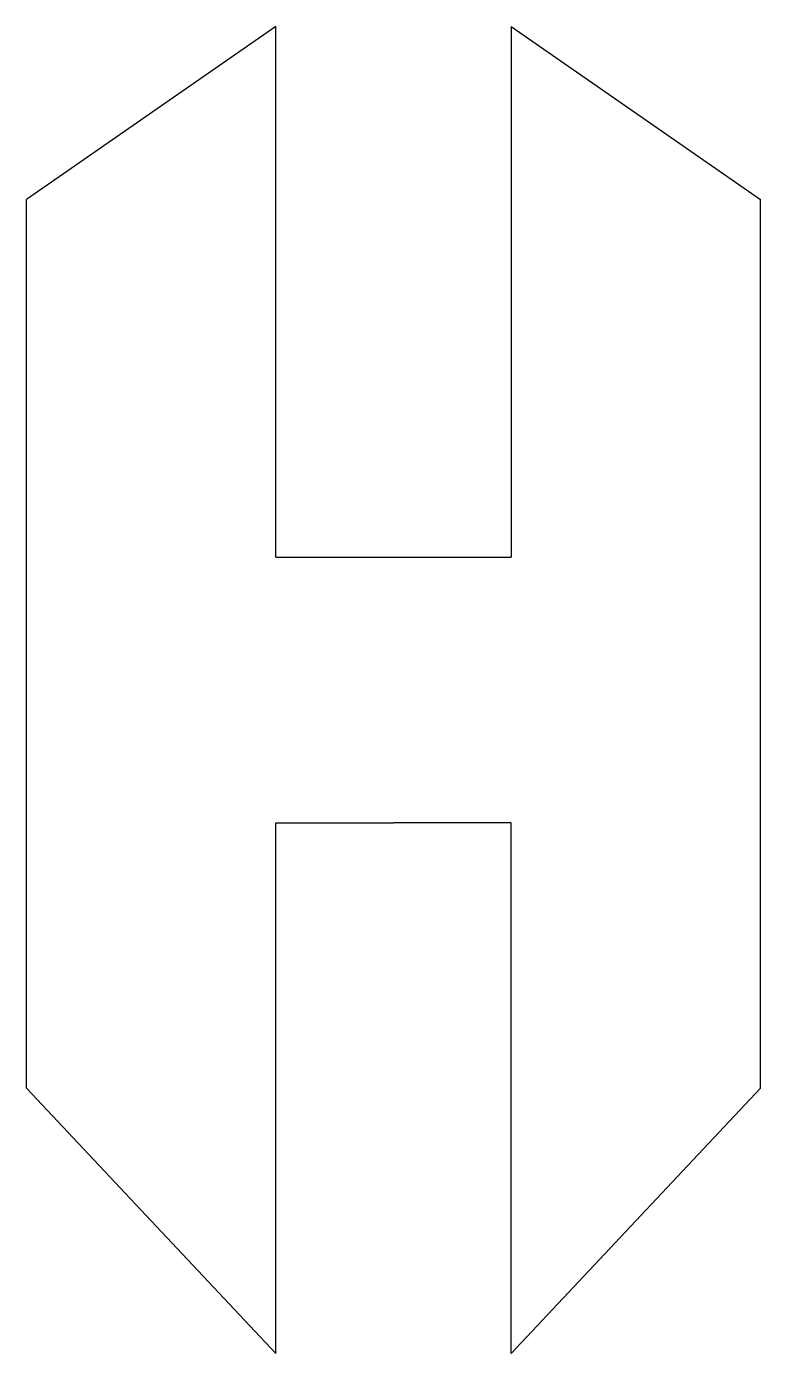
# Model space of a CAD drawing. Extents: x -29 to -18, y -45.5 to -25.5.
import ezdxf

# ---------------------------------------------------------------- set-up
doc = ezdxf.new("R2010")
doc.units = 0
doc.layers.get('0').update_dxf_attribs({"linetype": 'continuous'})

# ---------------------------------------------------------------- blocks, each defined once
blk = doc.blocks.new('BODY003')
at = {"color": 0}
for p, q in [((-25.275, -25.5), (-29.031487, -28.105804)), ((-25.275, -33.5), (-25.275, -25.5)), ((-21.725, -25.5), (-21.725, -33.5)), ((-21.725, -25.5), (-17.968513, -28.105804)), ((-29.031487, -41.5), (-29.031487, -28.105804)), ((-17.968513, -41.5), (-17.968513, -28.105804)), ((-25.275, -33.5), (-23.5, -33.5)), ((-23.5, -33.5), (-21.725, -33.5)), ((-25.275, -45.5), (-25.275, -37.5)), ((-25.275, -37.5), (-23.5, -37.5)), ((-21.725, -37.5), (-23.5, -37.5)), ((-21.725, -41.5), (-21.725, -37.5)), ((-25.275, -45.5), (-29.031487, -41.5)), ((-21.725, -45.5), (-21.725, -41.5)), ((-21.725, -45.5), (-17.968513, -41.5))]:
    blk.add_line(p, q, dxfattribs=at)

msp = doc.modelspace()

# ---------------------------------------------------------------- block references
at = {"color": 0}
msp.add_blockref('BODY003', (0, 0), dxfattribs=at)

doc.saveas('drawing.dxf')
